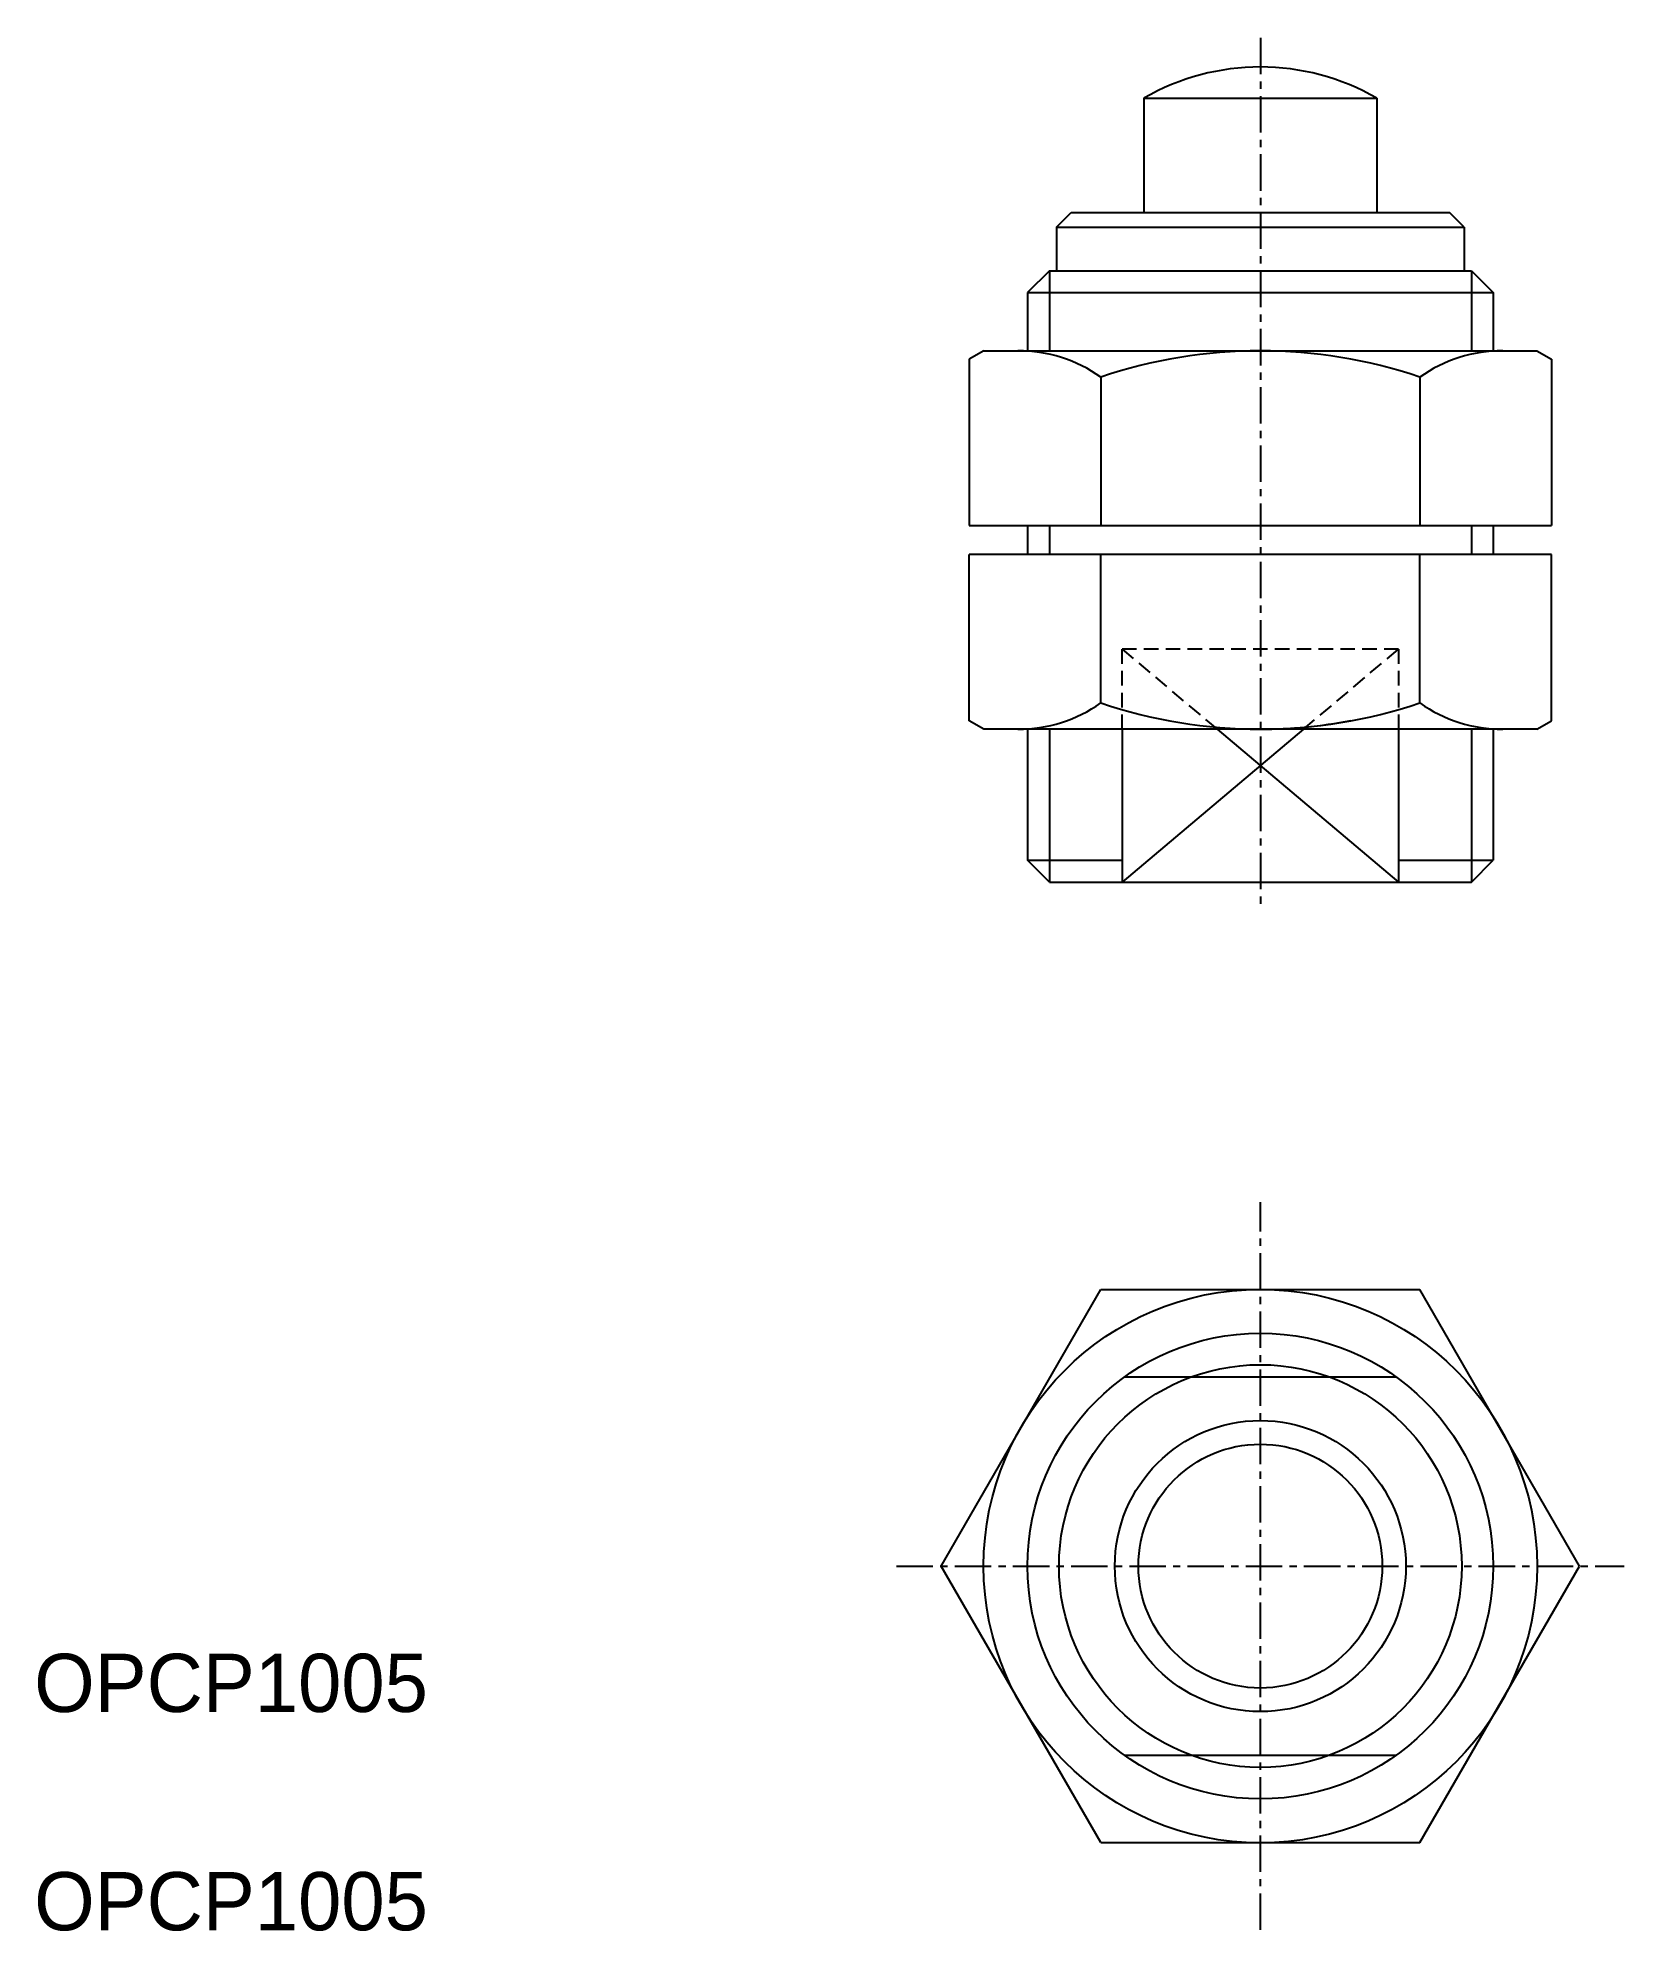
# Model space of a CAD drawing. Extents: x 5.1 to 59.6, y 5 to 70.
import ezdxf

# ---------------------------------------------------------------- set-up
doc = ezdxf.new("R2010")
doc.units = 0
doc.linetypes.add('CENTER', pattern=[2, 1.25, -0.25, 0.25, -0.25])
doc.linetypes.add('DASHED', pattern=[0.75, 0.5, -0.25])
doc.layers.get('0').update_dxf_attribs({"linetype": 'CONTINUOUS'})
doc.layers.add('CENTER', color=1, linetype='CENTER')

msp = doc.modelspace()

# ---------------------------------------------------------------- linework, layer by layer
at = {"color": 7, "linetype": 'CONTINUOUS'}
for p, q in [((43.131, 67.94), (43.131, 64.012)), ((43.131, 67.94), (51.131, 67.94)), ((51.131, 67.94), (51.131, 64.012)), ((40.131, 63.512), (40.631, 64.012)), ((40.631, 64.012), (53.631, 64.012)), ((54.131, 63.512), (53.631, 64.012)), ((40.131, 63.512), (54.131, 63.512)), ((40.131, 63.512), (40.131, 62.012)), ((54.131, 63.512), (54.131, 62.012)), ((39.881, 62.012), (39.131, 61.262)), ((39.881, 62.012), (54.381, 62.012)), ((54.381, 62.012), (55.131, 61.262)), ((39.131, 61.262), (55.131, 61.262)), ((39.131, 61.262), (39.131, 59.262)), ((55.131, 61.262), (55.131, 59.262)), ((37.631, 59.262), (37.131, 58.973)), ((37.631, 59.262), (56.631, 59.262)), ((56.631, 59.262), (57.131, 58.973)), ((37.131, 58.973), (37.131, 53.262)), ((57.131, 58.973), (57.131, 53.262)), ((41.653, 58.357), (41.653, 53.262)), ((52.609, 58.357), (52.609, 53.262)), ((37.131, 55.117), (37.131, 54.012)), ((57.131, 55.117), (57.131, 54.012)), ((37.131, 53.262), (57.131, 53.262)), ((37.131, 53.262), (57.131, 53.262)), ((39.131, 53.262), (39.131, 52.262)), ((55.131, 53.262), (55.131, 52.262)), ((57.131, 52.262), (37.131, 52.262)), ((57.131, 52.262), (37.131, 52.262)), ((37.131, 46.55), (37.131, 52.262)), ((41.653, 47.167), (41.653, 52.262)), ((52.609, 47.167), (52.609, 52.262)), ((57.131, 46.55), (57.131, 52.262)), ((37.631, 46.262), (37.131, 46.55)), ((56.631, 46.262), (37.631, 46.262)), ((39.131, 46.262), (39.131, 41.762)), ((42.381, 46.262), (42.381, 41.012)), ((51.881, 46.262), (51.881, 41.012)), ((55.131, 46.262), (55.131, 41.762)), ((56.631, 46.262), (57.131, 46.55)), ((39.131, 41.762), (42.381, 41.762)), ((39.881, 41.012), (39.131, 41.762)), ((51.881, 41.762), (55.131, 41.762)), ((52.694, 41.762), (52.694, 41.762)), ((53.506, 41.762), (53.506, 41.762)), ((54.381, 41.012), (55.131, 41.762)), ((39.881, 41.012), (54.381, 41.012)), ((36.161, 17.512), (41.646, 27.012)), ((41.646, 27.012), (52.616, 27.012)), ((58.101, 17.512), (52.616, 27.012)), ((42.467, 24.012), (51.795, 24.012)), ((41.646, 8.012), (36.161, 17.512)), ((52.616, 8.012), (58.101, 17.512)), ((42.467, 11.012), (51.795, 11.012)), ((41.646, 8.012), (52.616, 8.012))]:
    msp.add_line(p, q, dxfattribs=at)
at = {"color": 3, "linetype": 'CONTINUOUS'}
for p, q in [((39.881, 62.012), (39.881, 59.262)), ((54.381, 62.012), (54.381, 59.262)), ((39.881, 53.262), (39.881, 52.262)), ((54.381, 53.262), (54.381, 52.262)), ((39.881, 46.262), (39.881, 41.012)), ((48.615, 46.262), (42.381, 41.012)), ((45.647, 46.262), (51.881, 41.012)), ((54.381, 46.262), (54.381, 41.012))]:
    msp.add_line(p, q, dxfattribs=at)
at = {"color": 3, "linetype": 'DASHED'}
for p, q in [((51.881, 49.012), (42.381, 49.012)), ((42.381, 49.012), (45.647, 46.262)), ((42.381, 46.262), (42.381, 49.012)), ((48.615, 46.262), (51.881, 49.012)), ((51.881, 49.012), (51.881, 46.262))]:
    msp.add_line(p, q, dxfattribs=at)
at = {"color": 7, "linetype": 'CONTINUOUS'}
for radius in [9.508, 8, 4.188]:
    msp.add_circle((47.131, 17.512), radius, dxfattribs=at)
at = {"color": 3, "linetype": 'CONTINUOUS'}
for radius in [6.918, 5]:
    msp.add_circle((47.131, 17.512), radius, dxfattribs=at)
at = {"color": 7, "linetype": 'CONTINUOUS'}
for centre, radius, start, end in [((47.131, 61.012), 8, 60, 120), ((38.798, 54.304), 4.958, 54.83287, 90), ((47.131, 42.23), 17.032, 71.23958, 108.76042), ((55.464, 54.304), 4.958, 90, 125.16713), ((38.798, 51.219), 4.958, 270, 305.16713), ((47.131, 63.294), 17.032, 251.23958, 288.76042), ((55.464, 51.219), 4.958, 234.83287, 270), ((47.131, 62.608), 16.346, 270, 281.00422)]:
    msp.add_arc(centre, radius, start, end, dxfattribs=at)
at = {"layer": 'CENTER', "color": 1, "linetype": 'CENTER'}
for p, q in [((47.131, 70.012), (47.131, 40.012)), ((47.131, 5.012), (47.131, 30.012)), ((34.631, 17.512), (59.631, 17.512))]:
    msp.add_line(p, q, dxfattribs=at)

# ---------------------------------------------------------------- texts
at = {"color": 7, "linetype": 'CONTINUOUS'}
for p in [(5, 12.5), (5, 5)]:
    msp.add_text('OPCP1005', height=2, dxfattribs=at).set_placement(p)

doc.saveas('drawing.dxf')
